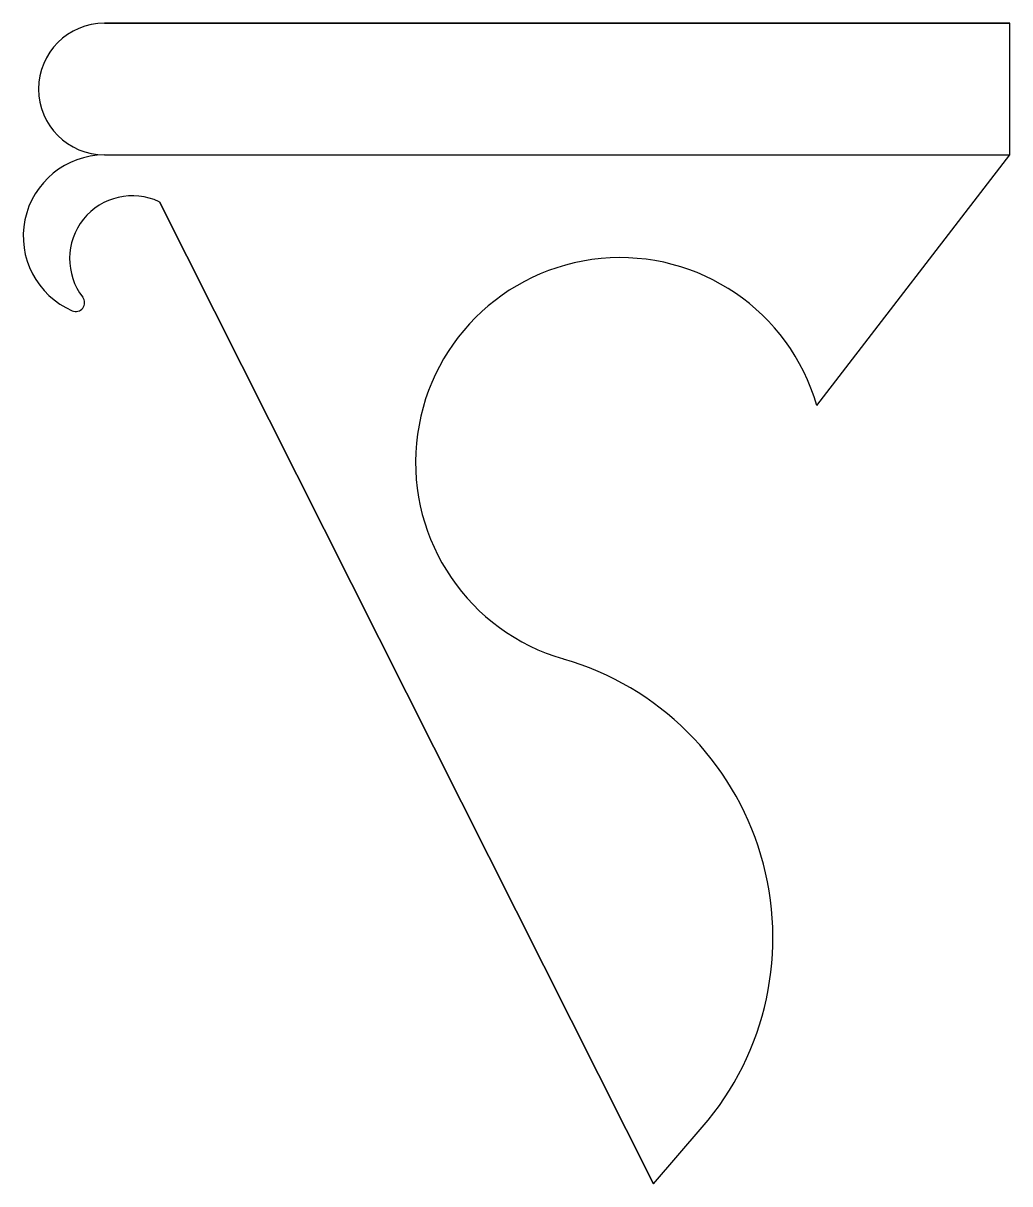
# Model space of a CAD drawing. Header units: millimetres. Extents: x -110 to 0, y -130 to 0.
import ezdxf

# ---------------------------------------------------------------- set-up
doc = ezdxf.new("R2010")
doc.units = ezdxf.units.MM
doc.layers.get('0').update_dxf_attribs({"linetype": 'CONTINUOUS'})

msp = doc.modelspace()

# ---------------------------------------------------------------- linework, layer by layer
for p, q in [((0, 0), (-101.37, 0)), ((-101.37, 0), (0, 0)), ((0, -14.74), (0, 0)), ((-101.37, -14.74), (0, -14.74)), ((-21.6, -42.8), (0, -14.74)), ((-39.91, -129.9), (-95.22, -19.99)), ((-95.22, -19.99), (-39.91, -129.9)), ((-39.91, -129.9), (-34.44, -123.57))]:
    msp.add_line(p, q)
for centre, radius, start, end in [((-101.37, -7.37), 7.37, 90, 270), ((-101.37, -23.84), 9.09, 90, 246.6573), ((-98.23, -26.35), 7.04, 64.7348, 217.7625), ((-43.62, -49.15), 22.91, 16.1036, 253.8936), ((-104.58, -31.27), 0.996, -113.3427, 37.7625), ((-58.97, -102.34), 32.45, -40.8666, 73.8936)]:
    msp.add_arc(centre, radius, start, end)

doc.saveas('drawing.dxf')
